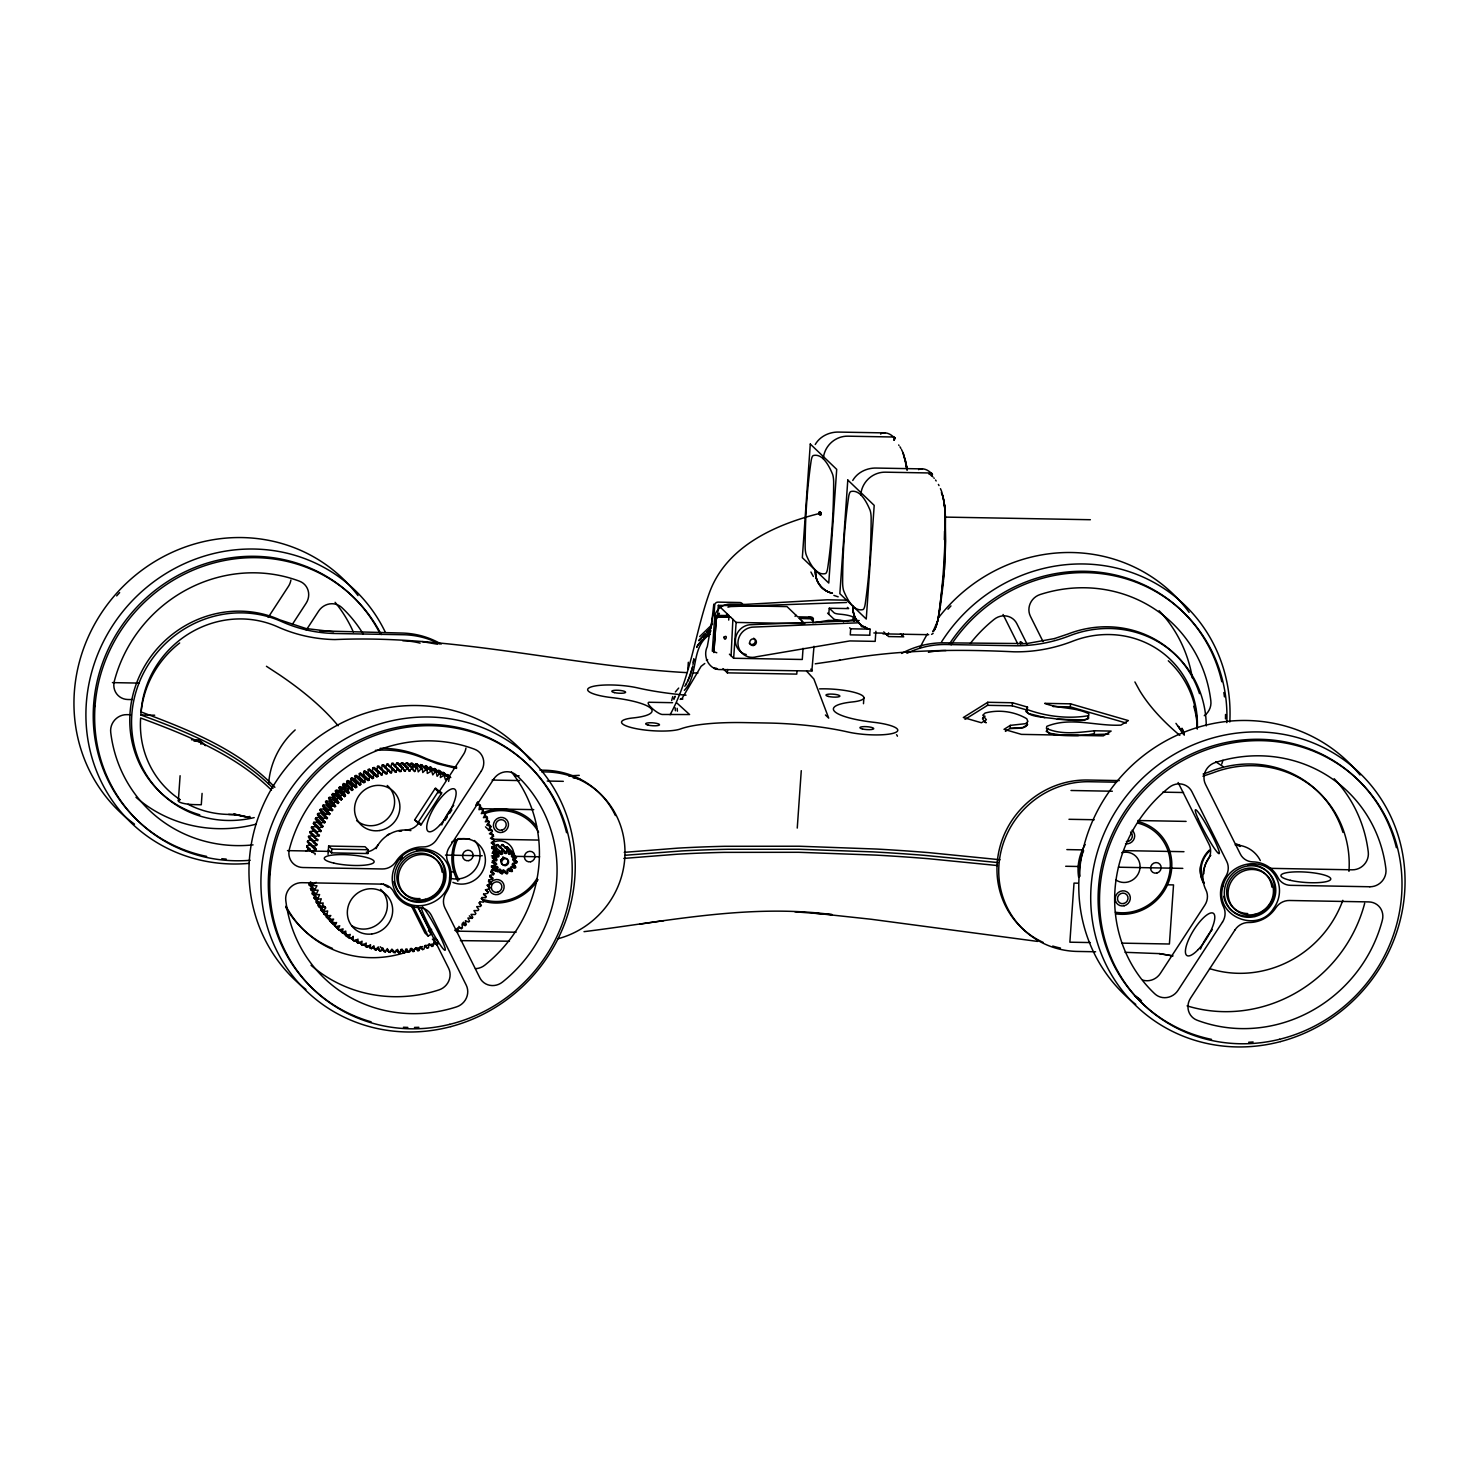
<?xml version="1.0" encoding="UTF-8"?>
<svg xmlns="http://www.w3.org/2000/svg" width="1479" height="1479" viewBox="0 0 1479 1479"><rect width="100%" height="100%" fill="white"/><g stroke="black" fill="none" stroke-linecap="round" stroke-linejoin="round"><path stroke-width="1.5" d="M308.556 837.354L316.857 844.25L316.617 845.341C312.531 842.383 301.716 829.497 314.158 841.218L318.059 839.702C312.901 837.391 303.75 825.134 315.508 836.522L319.482 835.191C314.583 832.529 305.229 820.568 317.116 831.882L321.146 830.754C318.225 828.351 308.316 820.9 317.264 822.342L317.726 821.326C312.124 816.297 318.614 818.663 321.035 822.842L325.121 822.139C320.869 819.551 311.311 807.016 323.328 818.46L327.451 817.979C322.921 815.373 314.103 802.709 325.842 814.208L329.965 813.931C325.195 811.305 317.098 798.531 328.578 810.067L332.701 810.011C327.672 807.386 320.296 794.482 331.499 806.073L335.604 806.24C324.992 795.684 327.58 796.072 337.97 803.467L338.709 802.616C328.024 792.189 331.167 792.06 341.205 799.954L342 799.141C331.222 788.825 334.957 788.233 344.625 796.608L345.457 795.831C334.587 785.626 338.931 784.628 348.194 793.447L349.062 792.707C338.118 782.594 343.091 781.226 351.91 790.452L352.815 789.768L347.528 784.683C344.515 775.846 352.538 785.719 355.773 787.66L356.716 787.031L351.41 781.947C348.767 773.073 356.716 782.853 359.767 785.053L360.728 784.48L355.441 779.396C352.926 770.374 362.096 780.764 363.889 782.668L364.869 782.132L359.582 777.048C357.548 767.915 366.089 778.786 368.105 780.505L369.121 780.006L363.834 774.941C362.041 765.734 370.194 776.29 372.431 778.546L373.466 778.102L368.16 773.018C367.069 763.7 374.335 775.495 376.831 776.808L377.885 776.438L372.579 771.354C371.599 762.591 379.4 771.983 381.305 775.31L383.375 771.206L386.925 773.757L387.498 770.171L382.211 765.087L381.619 768.673L377.478 766.288L377.071 769.893L382.377 774.978M377.885 776.438L378.088 772.814L372.8 767.73M945.654 540.907L945.155 511.956M945.636 541.573L944.97 560.171M368.179 769.413L373.484 774.497L373.466 778.102M492.858 856.396L495.447 860.168L491.897 862.46L495.188 863.773L495.077 864.993L491.435 867.119L494.633 868.598L490.714 871.76L493.838 873.405L493.579 874.625L490.011 875.272L489.752 876.363L492.766 878.175L492.47 879.395L488.865 879.839L488.569 880.911L491.472 882.908L487.127 885.422L489.919 887.566L489.494 888.731L485.482 889.859L488.144 892.151L487.663 893.298L483.596 894.222L486.129 896.644L485.593 897.771L482.006 897.476L481.488 898.474L483.892 901.044L483.282 902.153L479.732 901.654L480.767 906.405L476.645 906.682L478.752 909.511L478.05 910.546L473.927 910.602L475.868 913.523L475.11 914.54L471.006 914.373L472.799 917.424L471.986 918.385L467.9 917.997L469.527 921.14L468.658 922.064L465.404 920.659L466.07 924.708L465.164 925.577L462.003 924.005L462.446 928.091L457.547 927.906L458.656 931.289L457.658 932.066L454.7 930.162M434.844 938.056L437.488 940.607L437.673 944.194L436.527 944.711L434.197 942.068L433.144 946.116L428.725 944.194L428.522 947.799L427.339 948.187L425.305 945.321L423.844 949.241L422.643 949.573L420.775 946.578L419.112 950.442L417.891 950.72L416.191 947.614L413.103 951.607L411.569 948.409L410.478 948.575L409.517 952.106L408.296 952.236L406.928 948.963L405.838 949.074L404.691 952.55L403.471 952.624L402.288 949.278L401.179 949.315L399.866 952.753L398.646 952.772L397.629 949.352L395.041 952.698L391.898 949.093L390.253 952.384L389.032 952.273L387.313 948.612L385.483 951.829L384.281 951.644L382.747 947.891L380.769 951.015L379.585 950.775L378.254 946.93L376.128 949.962L374.945 949.647L373.836 945.747L371.543 948.649L370.397 948.279L370.508 944.674L367.051 947.115L365.923 946.671L366.237 943.066L362.669 945.321L356.273 939.757M435.288 770.91L434.826 768.636L432.829 769.967M435.399 768.858L440.687 773.942L440.391 777.547L443.94 775.292L445.53 779.858L448.229 777.307L449.302 777.862L448.618 781.448M944.915 561.299L944.027 574.314M814.005 646.286L811.842 671.022L718.942 669.543C708.386 668.804 702.654 655.9 707.313 646.6L712.804 616.003M178.349 800.749L180.105 775.736M179.662 799.769A13.2 2.736 4 0 0 181.214 802.783A13.2 2.736 4 0 0 194.507 804.631L201.292 804.761L202.087 793.391M328.042 854.4L328.634 846.062L365.017 846.727L368.16 849.741L367.901 853.531L331.518 852.884L328.356 849.852M331.518 852.884L331.777 849.094L328.634 846.062M512.363 867.045A4.529 4.289 -46.2 0 0 514.674 867.36L515.154 866.472A4.529 4.289 -46.2 0 0 513.62 864.79C509.922 862.386 516.781 863.699 516.522 861.185L513.86 858.652M687.846 669.155L688.327 662.259M714.006 615.19L714.708 605.096A3.106 2.94 -46.2 0 1 717.925 602.119L739.962 602.526A3.106 2.94 -46.2 0 1 742.772 605.614M728.703 620.071L729.018 615.597L714.838 615.356L712.323 651.148L716.779 652.757M714.838 615.356L716.335 616.798L713.839 652.609L716.243 619.941A3.106 2.94 -46.2 0 1 719.478 616.965L730.644 617.168M717.722 614.321L718.35 605.355L786.994 606.593L797.662 616.835L811.842 617.094L813.358 618.536L813.043 623.01M797.015 670.745L796.774 674.11L727.372 672.853L727.613 669.488M731.088 655.807L732.881 619.313M803.06 648.301L802.284 659.486L733.639 658.247L736.135 622.437L730.515 617.057L716.335 616.798M797.255 828.074L801.267 770.67M828.795 614.303L829.22 608.239L848.65 608.59L847.412 607.407M849.63 627.78L850.684 628.797L850.259 634.861L869.726 635.212M852.976 620.126L853.18 617.094A15.53 3.235 4 0 0 839.721 614.173A6.212 1.294 4 0 1 834.064 612.787L829.331 608.239M854.03 621.143L854.252 618.111A15.53 3.235 4 0 1 846.487 620.662A6.212 1.294 4 0 0 843.529 621.883M863.477 703.708L863.902 697.644M869.689 635.212L870.151 629.148M875.901 631.274L875.18 641.368L849.833 640.925L756.73 656.713A15.53 14.735 -46.2 0 1 738.003 644.308A15.53 14.735 -46.2 0 1 754.124 627.059L857.45 622.844M965.011 719.367L987.547 705.317L987.75 702.285L1012.449 702.747L1027.498 707.091L1027.387 708.607M987.75 702.285L963.347 717.518L981.464 722.769L986.382 719.718L982.814 715.207L985.106 713.044C998.824 709.31 1014.612 711.473 1026.759 718.757L1027.887 721.493L1025.576 723.675L1010.323 725.376L1010.102 728.407L1005.406 731.384M1087.878 716.298C1089.968 724.118 1062.735 718.609 1057.374 719.275C1051.809 717.389 1024.633 717.629 1027.276 710.123L1012.228 705.779L1012.449 702.747M1126.332 723.083L1070.315 706.87L1070.519 703.838L1044.692 703.357C1058.872 709.014 1075.067 706.851 1088.821 713.784L1088.747 715.651C1068.319 719.164 1046.004 716.502 1026.592 709.328L1027.498 707.091M1010.323 725.376L1004.038 729.332L1021.416 734.379L1103.297 735.858L1111.136 731.088L1094.497 730.774L1094.294 733.806A53.577 11.148 4 0 1 1091.742 734.268A47.938 9.965 4 0 1 1088.858 734.693C1083.811 735.285 1039.848 738.28 1048.297 728.407L1046.208 731.402L1050.127 733.344L1062.532 735.266L1078.413 735.525M943.972 575.165L943.547 580.064M1027.665 724.525L1023.08 727.502L1010.102 728.407A13.089 2.718 4 0 0 1012.32 728.481C1016.609 728.093 1028.626 729.332 1027.166 722.528M982.592 718.239L984.903 716.076L982.537 718.886L984.774 721.863A52.135 10.834 4 0 0 985.809 722.528M943.473 580.877L943.232 583.299M306.19 851.146L309.887 848.428M361.56 944.822L362.059 941.217L358.38 943.306L354.664 940.219M439.54 772.741L439.208 770.448L437.155 771.687M943.158 584.094L940.441 605.854M711.233 626.819L713.821 604.116M315.045 854.603L315.193 853.494C311.385 852.44 301.864 845.045 310.424 844.879L310.608 843.788M693.854 658.71L692.985 664.533M311.977 852.015L306.856 845.711M693.337 662.666L693.799 659.449M357.326 942.752L357.992 939.165L354.239 941.051L350.541 937.908M443.682 774.811L443.46 772.5L441.371 773.628M940.293 606.815L937.741 620.718M494.3 855.324L494.171 857.265M508.388 849.815L507.463 849.593A4.511 4.289 -46.2 0 0 506.077 851.553L505.873 852.81L500.568 847.726L500.789 846.487A4.511 4.289 -46.2 0 1 502.176 844.509L508.388 849.815A4.529 4.289 -46.2 0 1 508.499 852.163C507.63 857.007 512.141 849.223 513.675 853.124A4.529 4.289 -46.2 0 1 512.732 855.324L511.993 856.433M387.775 770.448L391.51 772.777L392.286 769.209L386.98 764.125L385.132 767.915M315.711 849.963L315.896 848.872C303.768 836.393 305.321 841.403 315.711 849.963L312.161 850.795M938.851 615.43L944.415 569.249L945.451 517.021A31.558 5.75 89 0 0 945.192 513.065L944.378 504.561M692.801 665.975L690.268 675.774L685.72 685.017M353.204 940.459L353.148 936.318C348.452 944.452 337.674 922.767 350.209 938.592M447.712 777.104L447.601 774.774L445.456 775.791M504.875 847.966L506.946 846.727L512.954 852.44A4.529 4.289 -46.2 0 1 512.03 854.659C509.386 858.726 515.672 855.454 516.541 857.524A4.511 4.289 -46.2 0 1 514.766 859.151C512.88 858.744 513.398 862.202 515.062 861.055A4.511 4.289 -46.2 0 1 517.225 861.869C517.484 864.383 510.625 863.07 514.322 865.455A4.529 4.289 -46.2 0 1 515.875 867.156L515.376 868.025A4.529 4.289 -46.2 0 1 513.065 867.729C511.734 864.716 508.684 868.21 511.752 869.208A4.511 4.289 -46.2 0 1 512.381 871.445C510.126 872.573 507.001 867.119 507.833 872.758C506.04 877.343 504.912 867.101 503.47 872.055A4.529 4.289 -46.2 0 1 502.084 874.015C499.569 873.756 502.675 867.397 499.384 870.576A4.529 4.289 -46.2 0 1 497.295 871.797C495.206 870.447 500.697 865.954 496.426 867.415A4.529 4.289 -46.2 0 1 494.078 867.655L493.709 866.749A4.511 4.289 -46.2 0 1 495.483 865.123C499.495 862.923 492.562 863.939 493.099 861.444A4.529 4.289 -46.2 0 1 495.373 860.704C496.852 861.869 497.868 858.523 495.927 858.818A4.529 4.289 -46.2 0 1 494.393 857.136L494.873 856.249A4.529 4.289 -46.2 0 1 497.184 856.563M692.486 667.417L687.79 681.209M511.05 868.543A4.511 4.289 -46.2 0 1 511.679 870.78C509.423 871.907 506.299 866.454 507.131 872.074C505.337 876.659 504.21 866.435 502.768 871.371A4.529 4.289 -46.2 0 1 501.381 873.349C498.867 873.072 501.973 866.712 498.663 869.892A4.529 4.289 -46.2 0 1 496.593 871.113C494.485 869.781 499.994 865.289 495.724 866.749A4.529 4.289 -46.2 0 1 493.376 866.971L493.006 866.084A4.511 4.289 -46.2 0 1 494.781 864.439C498.793 862.239 491.841 863.255 492.396 860.76A4.529 4.289 -46.2 0 1 494.67 860.02C497.757 860.741 495.631 856.323 493.727 856.027M396.132 772.038L397.093 768.507L391.787 763.423L390.844 766.972L396.132 772.038L392.397 769.653M671.651 700.547L672.742 696.572M311.57 839.185L307.743 840.904M726.411 615.135L727.206 613.859M795.055 616.373L795.85 615.098M937.686 620.866L932.972 631.588A31.521 6.341 -85.7 0 0 935.357 628.076M314.158 841.218L313.844 842.438L316.857 844.25M349.21 937.926L350.246 934.414L345.846 935.56L345.753 931.067L342.148 932.639L343.091 928.849L339.061 929.94L338.192 929.108L339.745 925.78L335.678 926.649L334.846 925.78L336.583 922.526L332.498 923.192L326.415 917.202L327.432 915.372M396.631 762.979L401.918 768.063L400.791 771.557L395.485 766.473C396.039 758.228 403.822 767.25 404.34 771.335L407.982 767.841L408.98 771.262L412.179 767.934L414.712 771.52L416.357 768.23L417.577 768.341L418.224 771.872L421.127 768.784L422.328 768.969L422.791 772.519L425.841 769.598L427.024 769.838L427.302 773.425L431.665 770.966L432.774 774.885L435.066 771.964L436.213 772.334L437.137 776.309L439.559 773.499L440.687 773.942M317.745 840.775L309.85 832.622M673.888 699.512L675.09 696.202M315.138 837.706L315.508 836.522M319.131 836.245L311.385 827.963M316.691 833.047L317.116 831.882M674.147 698.365L674.738 696.738M935.467 627.854L936.244 625.857A31.54 6.323 -85.6 0 0 936.836 623.99A31.521 6.341 -85.7 0 0 937.409 621.919L938.037 619.405A31.558 6.434 -85.8 0 0 938.795 615.282M320.721 831.79L313.178 823.378M407.982 767.841C405.634 764.883 400.754 759.43 400.143 766.214L405.431 771.298M318.466 828.462L323.014 826.391L315.193 818.885M333.718 922.12L333.33 924.449L335.622 923.894M409.424 766.436C410.589 759.855 415.174 765.475 417.577 768.341M670.116 714.708C690.878 676.957 694.964 633.437 709.199 593.375C725.782 546.638 775.107 524.49 819.902 513.361M412.789 767.971C410.422 765.05 405.69 759.503 404.784 766.196L410.09 771.28M321.035 822.842L320.481 823.969L323.014 826.391M332.294 920.714L329.965 921.14L330.483 918.829M315.73 817.758L319.834 817.055M696.646 647.432L698.254 644.641M894.758 439.226L893.686 437.008L847.855 436.176A23.627 22.425 -46.2 0 0 823.285 458.823A157.051 37.16 -89 0 0 813.894 455.421L813.284 455.569A11.092 2.625 -89 0 0 811.25 460.098A156.959 37.141 -89 0 0 805.131 546.269A11.092 2.625 -89 0 0 806.369 555.254A156.959 37.141 -89 0 0 813.154 567.603L815.428 570.247A23.627 22.499 -48.1 0 0 832.437 593.264A23.627 22.351 -44.4 0 1 815.558 570.376L817.905 572.17A156.959 37.141 -89 0 0 825.448 573.575A11.092 2.625 -89 0 0 827.722 567.954A156.959 37.141 -89 0 0 833.657 481.599A11.092 2.625 -89 0 0 832.548 474.186L831.956 472.762A157.051 37.16 -89 0 0 823.304 458.841M325.121 822.139L322.718 819.569L323.328 818.46M696.664 647.21L697.422 645.842M494.171 855.583L493.672 856.452A4.529 4.289 -46.2 0 0 495.225 858.134L496.389 858.559M318.04 813.376L322.145 812.895M815.243 444.476C820.069 436.12 829.793 431.683 839.24 432.09L884.941 432.903M852.754 480.453C857.58 472.115 867.286 467.678 876.733 468.067L922.452 468.898M422.328 768.969C419.907 766.159 415.451 760.446 414.009 766.917L412.918 766.788M327.451 817.979L325.177 815.28L325.842 814.208M326.175 913.819L323.827 914.004L324.567 911.748M477.846 802.006L475.794 805.094L479.917 804.853L478.974 809.716L482.505 808.81L483.134 809.826L481.304 813.635L484.872 812.895L485.445 813.949L483.43 817.665L487.016 817.111L487.515 818.201L485.315 821.806L488.939 821.455L489.383 822.564L486.628 825.042L490.806 826.465L488.44 830.403L492.045 830.422L492.378 831.605L489.401 833.786L493.246 835.043L493.524 836.245L490.436 838.279L494.208 839.739L494.411 840.941L491.231 842.827L495.04 845.692L491.878 848.502L495.354 849.279L495.428 850.499L492.119 853.143L495.557 854.086L495.557 855.324L492.137 857.802L495.502 858.929M684.795 686.293L686.367 683.797M268.217 617.39L288.46 586.313A15.53 14.735 -46.2 0 0 290.882 580.045M292.491 624.156L306.116 603.247A15.53 14.735 -46.2 0 0 299.534 581.21A139.784 132.666 -46.2 0 0 114.308 681.246A15.53 14.735 -46.2 0 0 127.86 699.512L132.278 699.585M306.264 630.072L318.651 611.067A15.53 14.735 -46.2 0 1 341.852 607.592A139.784 132.666 -46.2 0 1 363.335 634.232M320.555 809.124L324.677 808.847M435.529 788.011L441.334 793.594L420.923 824.912L417.799 822.953L414.638 819.921L435.048 788.603L441.925 792.892M417.799 822.953L438.191 791.635L435.048 788.603M438.431 792.855L463.537 754.345A15.53 14.735 -46.2 0 0 465.94 748.06M445.031 820.364L447.305 816.889M449.579 813.395L451.834 809.919M419.37 766.251L421.737 764.754L427.024 769.838M329.965 813.931L327.857 811.121L328.578 810.067M332.498 923.192L331.703 922.286L333.607 919.106L329.503 919.55L328.763 918.607L330.815 915.538L326.693 915.76L320.721 909.696L321.923 907.977M326.693 915.76L327.654 910.898L324.104 911.822L318.188 905.703L320.555 902.837M323.272 805.001L327.395 804.946M698.217 644.696L701.841 640.093M684.333 690.36C699.512 674.165 690.027 646.859 710.29 634.232M931.955 475.609L931.178 473.003L885.348 472.171A23.627 22.425 -46.2 0 0 860.796 494.818A157.051 37.16 -89 0 0 851.386 491.416L850.684 491.601A11.092 2.625 -89 0 0 848.761 496.094A156.959 37.141 -89 0 0 842.623 582.264A11.092 2.625 -89 0 0 843.862 591.249A156.959 37.141 -89 0 0 850.647 603.598L852.939 606.242A23.627 22.499 -48.1 0 0 869.948 629.259A23.627 22.351 -44.4 0 1 853.069 606.372L855.398 608.165A156.959 37.141 -89 0 0 862.96 609.57A11.092 2.625 -89 0 0 865.215 603.95A156.959 37.141 -89 0 0 871.149 517.595A11.092 2.625 -89 0 0 870.059 510.181L869.449 508.758A157.051 37.16 -89 0 0 860.796 494.836M698.273 644.511L709.957 631.866M512.067 867.027L510.921 868.321M423.937 767.25L426.377 765.882L431.665 770.966M332.701 810.011L330.741 807.09L331.499 806.073M324.104 911.822L325.306 906.997L321.738 907.718L316.451 902.634L317.245 899.99M682.022 698.495L701.101 666.308L704.78 663.498M326.212 801.008L330.316 801.156M933.12 633.4L931.585 634.38M428.429 768.488L430.925 767.25L436.213 772.334M335.604 806.24L333.829 803.208L334.642 802.228M675.348 691.969L678.695 688.068M321.738 907.718L323.198 902.948L319.593 903.503L314.306 898.419L315.23 895.812M698.698 640.666L710.123 629M699.142 640.204L704.762 634.121M329.336 797.163L333.422 797.532M338.709 802.616L337.101 799.473L337.952 798.549M699.696 636.543L712.508 624.138M319.593 903.503L321.294 898.807L317.689 899.177L312.383 894.092L313.456 891.504M703.523 638.188L709.291 632.476M332.664 793.465L336.713 794.057M342 799.141L340.54 795.905L341.446 795.036M317.689 899.177L319.612 894.555L316.007 894.721L310.701 889.637L311.903 887.123M706.851 632.051L711.011 628.15M709.125 632.624L711.011 630.849M336.158 789.952L340.152 790.766M345.457 795.831L344.163 792.522L345.125 791.69M316.007 894.721L318.17 890.21L314.565 890.192L309.259 885.108L310.59 882.649M339.819 786.606L343.757 787.623M821.289 513.62C819.495 508.758 816.704 515.561 821.03 514.71M349.062 792.707L347.953 789.324L348.952 788.547M314.565 890.192L316.95 885.773L313.363 885.57L310.719 883.018M343.646 783.463L347.528 784.683M492.026 848.243A4.529 4.289 -46.2 0 1 491.86 847.079L492.673 846.487A4.511 4.289 -46.2 0 1 494.559 847.781C502.157 850.037 506.04 860.667 492.673 846.487M494.762 855.528A4.529 4.289 -46.2 0 1 496.482 855.879C497.813 858.892 500.863 855.398 497.776 854.4A4.529 4.289 -46.2 0 1 497.166 852.163L497.961 851.553A4.511 4.289 -46.2 0 1 499.865 852.847L500.438 853.938M352.815 789.768L351.891 786.329L352.926 785.589M313.363 885.57L313.104 884.387L316.192 882.334M347.62 780.505L351.41 781.947M356.716 787.031L355.977 783.519L357.031 782.853M893.926 439.929L894.887 437.95L893.926 439.929A176.87 44.647 -84.4 0 1 894.24 440.298M351.743 777.769L355.441 779.396M820.827 514.84C816.741 515.173 819.791 508.794 821.326 513.934M360.728 784.48L360.728 780.616L363.889 782.668M358.584 777.584L359.582 777.048M428.337 931.141L431.609 929.385M411.624 906.331L424.935 932.972L428.097 936.004L431.498 934.173L417.3 905.74M364.869 782.132L365.073 778.268L368.105 780.505M706.389 660.133L707.683 659.782M362.817 775.421L363.834 774.941M369.121 780.006L369.528 776.161L372.431 778.546M368.16 773.018L367.125 773.462L364.795 770.818M329.133 917.35L326.415 917.202M373.484 774.497L374.649 774.035L376.831 776.808M680.913 699.216L682.91 698.938M371.525 771.724L372.579 771.354M512.954 852.496C511.364 853.18 508.314 856.341 509.201 852.847A4.529 4.289 -46.2 0 0 509.109 850.499L508.166 850.259A4.511 4.289 -46.2 0 0 506.779 852.237C507.445 854.03 503.951 853.993 504.857 852.2A4.529 4.289 -46.2 0 0 503.747 850.185L502.786 850.388A4.529 4.289 -46.2 0 0 502.361 852.717C503.729 854.03 500.549 855.491 500.568 853.531A4.511 4.289 -46.2 0 0 498.663 852.237L497.868 852.828A4.529 4.289 -46.2 0 0 498.497 855.065M1054.398 638.595L1067.856 634.066A106.396 100.979 -46.2 0 1 1199.506 693.633M413.066 949.758L422.717 946.542M1202.945 776.198L1212.577 772.962A106.396 100.979 -46.2 0 1 1348.959 871.371M378.088 772.814L379.271 772.426M373.984 767.342L376.017 770.226L377.071 769.893M321.405 910.676L323.402 910.121M1054.361 638.595L1026.574 643.605L944.656 642.829A86.965 82.547 -46.2 0 0 901.617 653.441M424.602 945.894L436.471 943.158M318.817 906.738L320.832 906.276M382.211 765.087L383.412 764.828L391.51 772.777M387.498 770.171L388.718 769.893L390.419 772.999M496.704 848.151L496.371 846.968A4.529 4.289 -46.2 0 1 496.778 844.62L503.045 849.501A4.529 4.289 -46.2 0 1 504.154 851.534L504.191 852.773L505.873 852.81M496.778 844.62L503.045 849.501M814.8 622.677L828.388 620.367L841.052 620.607M386.98 764.125L393.506 769.006L395.041 772.204M392.286 769.209L393.506 769.006M316.451 902.634L318.484 902.301M308.852 836.153L312.457 835.69M1094.497 730.774C1078.838 732.456 1061.164 735.137 1046.411 728.389L1046.799 726.355C1070.667 716.539 1096.327 726.411 1120.916 725.117L1128.366 720.587L1070.519 703.838M839.092 660.355C896.736 649.688 955.489 648.985 1013.891 651.814A155.313 147.401 -46.2 0 0 1072.552 641.257A97.078 92.123 -46.2 0 1 1197.287 729.11M716.742 668.73L713.876 668.323L716.686 668.379M815.225 663.812L840.294 660.17M794.926 911.822L832.159 914.632C748.91 903.558 666.271 921.491 584.02 931.659M639.852 924.135L663.757 920.659M1088.858 734.693L1108.843 734.083M316.617 845.341L312.901 846.598L315.896 848.872M314.306 898.419L316.34 898.178M391.787 763.423L393.026 763.293L400.791 771.557M397.093 768.507L398.313 768.377M310.22 831.438L313.825 831.18M624.23 852.348L677.863 848.133A412.456 85.764 4 0 1 724.544 846.302L799.122 846.228L876.714 849.057A412.456 85.745 4 0 1 928.96 852.643L1000.007 859.743M623.805 858.412L677.456 854.196A412.456 85.764 4 0 1 724.118 852.366L798.697 852.292L876.289 855.121A412.456 85.745 4 0 1 928.535 858.707L997.438 865.548M625.173 855.269L681.856 850.924A412.364 85.727 4 0 1 728.001 849.26L798.9 849.26L872.536 851.867A412.364 85.727 4 0 1 924.005 855.306L998.122 862.59M394.394 766.566L395.485 766.473M312.383 894.092L314.435 893.945M401.918 768.063L403.138 767.989M311.829 826.798L315.434 826.724M568.657 775.865L579.269 775.347M460.45 940.626L509.46 941.217M310.701 889.637L312.753 889.618M944.859 517.095L1090.374 519.721M846.191 600.16L827.186 599.808L745.287 604.412L730.201 604.135A15.53 14.735 -46.2 0 0 714.523 616.188M846.543 602.489L732.66 606.501A15.53 14.735 -46.2 0 0 727.945 607.166M813.358 618.536L799.159 618.296L804.779 623.676L736.135 622.437M799.289 618.407L810.455 618.592A3.106 2.94 -46.2 0 1 813.247 621.679M859.207 620.551L751.665 624.674A15.53 14.735 -46.2 0 0 746.266 654.568M861.166 626.652L865.474 626.726M850.684 628.797L868.21 629.111M873.867 632.957L882.686 633.123M882.981 633.862L928.683 634.694M319.723 630.867L401.512 633.03A86.965 82.547 -46.2 0 1 441.186 644.104M686.885 672.649C569.119 665.994 453.591 634.399 334.957 639.575A155.313 147.401 -46.2 0 1 277.904 626.948A97.078 92.123 -46.2 0 0 141.06 711.935C188.887 729.85 239.025 749.557 274.891 787.327M112.422 682.614L138.915 683.095M987.547 705.317L1012.228 705.779M1053.085 706.555L1070.315 706.87M672.594 702.691L650.372 702.285C642.348 700.972 658.414 715.374 663.091 714.486L689.584 714.542L676.864 702.969M131.224 714.745L126.806 714.653A15.53 14.735 -46.2 0 0 110.722 732.382A139.784 132.666 -46.2 0 0 253.057 844.879M179.68 642.977A97.059 92.123 -46.2 0 0 140.856 714.967L154.685 715.226M539.927 770.152L544.457 770.226A86.965 82.547 -46.2 0 1 615.412 815.558M1119.289 780.598L1087.601 780.025A86.965 82.547 -46.2 0 0 1000.063 846.45A86.965 82.547 -46.2 0 0 1043.139 942.4M541.684 771.853L546.213 771.927A86.965 82.547 -46.2 0 1 624.785 846.506A86.965 82.547 -46.2 0 1 557.823 938.795M1116.516 782.206L1089.357 781.725A86.965 82.547 -46.2 0 0 998.935 865.067A86.965 82.547 -46.2 0 0 1077.488 951.441L1095.606 951.773M514.618 775.772L519.129 775.846M492.119 780.062L519.684 780.561M547.23 781.041L563.314 781.337M1070.999 790.489L1112.337 791.228M1162.845 792.152L1183.514 792.522M480.915 808.68L533.734 809.642M1068.984 819.292L1094.238 819.736M1137.869 820.531L1186.103 821.4M458.139 838.63L469.619 838.833M492.581 839.24L538.504 840.072M1066.858 849.593L1082.942 849.889M1124.28 850.628L1183.976 851.701M499.236 847.67L500.568 847.726M331.777 849.094L368.16 849.741M287.481 850.628L330.039 851.405M494.097 854.307L498.7 854.381M445.493 855.084L482.228 855.749M491.416 855.916L498.312 856.045M514.378 856.323L539.632 856.785M1065.693 866.269L1079.485 866.509M1118.512 867.212L1182.812 868.376M449.856 871.852L453.887 871.926M1078.043 883.185L1074.013 883.111L1069.872 942.197L1090.245 942.567M1167.504 884.793L1173.531 884.904L1169.408 944.009L1121.895 943.14M457.288 931.16L516.097 932.232M1125.02 952.31L1159.314 953.622L1173.013 955.933L1159.277 953.604M693.503 672.89L697.922 673.037M309.259 885.108L311.311 885.181M333.607 631.81L305.987 628.538L279.827 619.867A106.396 100.979 -46.2 0 0 137.861 679.804A106.396 100.979 -46.2 0 0 199.757 814.8M228.616 814.43L239.598 815.206L245.699 816.63L233.645 814.245L250.487 818.035M1057.374 719.275L1083.571 719.885L1088.526 718.665L1088.618 716.816M814.282 913.116L871.297 919.272L1037.592 941.42M516.522 861.185A4.511 4.289 -46.2 0 0 514.359 860.371C512.695 861.517 512.178 858.06 514.063 858.486A4.511 4.289 -46.2 0 0 515.838 856.84L511.863 856.563M573.242 777.899L579.823 778.934M422.07 641.59L437.655 644.252M456.567 768.433L437.377 763.756L424.547 758.764A106.396 100.979 -46.2 0 0 375.352 750.371M1044.877 717.629L1028.145 713.414L1025.797 711.381L1026.463 710.512A10.15 2.108 4 0 1 1027.166 710.179M833.86 595.408L838.168 596.832M140.856 714.967C188.129 732.234 236.788 752.127 273.06 788.215M306.689 846.931L308.464 847.837M307.484 842.124L309.222 843.122M438.191 791.635L441.334 793.594M414.638 819.921L421.533 824.228M986.179 722.75L984.774 721.863A40.654 8.449 4 0 1 983.701 720.976M1215.683 761.759L1223.151 766.64M266.442 666.289L279.513 674.849A1559.162 324.16 4 0 1 338.118 725.764M894.129 437.118L894.906 437.987L893.575 437.008A181.067 42.854 -89 0 0 882.039 433.199A34.72 8.208 -89 0 0 880.634 434.087M932.103 473.446L932.473 474.537L931.086 473.003A181.067 42.854 -89 0 0 919.531 469.194A34.72 8.208 -89 0 0 918.607 469.675M341.039 930.827L340.078 930.106L346.326 935.911M337.323 927.943L336.399 927.167L342.61 933.027M930.383 474.851L931.788 476.035M506.946 846.727L507.667 847.356A4.529 4.289 -46.2 0 1 507.075 849.057M900.452 633.715L903.706 636.82L888.602 636.562L883.739 631.884M827.574 613.119L833.638 618.851A6.212 1.294 4 0 0 839.314 620.237A15.53 3.235 4 0 1 847.596 621.42M810.769 669.155L812.285 670.8M806.573 671.115L813.875 679.027L828.702 718.128L825.43 714.986M718.35 605.355L729.018 615.597M729.424 654.199L733.639 658.247M722.954 668.619L727.372 672.853M477.273 802.321L480.601 805.852M448.119 775.088L450.781 777.621M447.083 774.478L449.727 777.011M479.862 806.258L482.505 808.81M480.472 807.294L483.134 809.826M443.996 772.777L449.302 777.862M442.924 772.223L448.229 777.307M482.228 810.344L484.872 812.895M482.783 811.416L485.445 813.949M439.762 770.707L445.05 775.791M438.653 770.208L443.94 775.292M484.372 814.578L487.016 817.111M484.872 815.668L487.515 818.201M434.271 768.433L439.559 773.499M486.277 818.904L488.939 821.455M429.779 766.88L435.066 771.964M487.959 823.359L490.603 825.892M488.347 824.506L491.01 827.038M425.194 765.567L430.5 770.651M489.401 827.889L492.045 830.422M420.554 764.514L425.841 769.598M485.482 826.835L488.125 829.368M512.825 853.42L515.468 855.953M490.603 832.511L493.246 835.043M510.532 851.775L515.838 856.84M490.862 833.694L493.524 836.245M502.176 844.509L507.463 849.593M415.839 763.7L421.127 768.784M491.564 837.206L494.208 839.739M491.767 838.408L494.411 840.941M513.805 859.632L516.448 862.165M411.07 763.146L416.357 768.23M492.267 841.939L494.91 844.491M492.396 843.159L495.04 845.692M512.51 863.939L515.154 866.472M406.281 762.831L411.569 767.915M412.068 768.988L414.712 771.52M512.03 864.808L514.674 867.36M492.71 846.727L495.354 849.279M491.86 847.079L497.166 852.163M493.32 850.203C497.813 851.571 500.457 860.075 494.836 854.049M401.456 762.776L406.743 767.86M492.914 851.553L495.557 854.086M509.035 868.228L511.679 870.78M492.914 852.791L495.557 855.324M508.221 868.82L510.884 871.371M493.246 857.672L495.89 860.205M492.803 857.617L495.447 860.168M504.117 870.687L506.761 873.22M397.038 769.098L399.681 771.65M493.357 861.536L496.001 864.069M503.156 870.891L505.8 873.423M498.737 870.798L501.381 873.349M497.794 870.576L500.438 873.109M491.989 866.065L494.633 868.598M491.305 866.028L496.593 871.113M491.804 867.286L494.448 869.818M491.176 870.872L493.838 873.405M490.936 872.092L493.579 874.625M378.679 765.956L386.925 773.757M377.478 766.288L385.834 774.035M490.122 875.642L492.766 878.175M489.826 876.844L492.47 879.395M376.017 770.226L378.661 772.759M488.828 880.356L491.472 882.908M488.458 881.558L491.102 884.091M369.343 768.969L374.649 774.035M487.275 885.015L489.919 887.566M417.762 821.88L420.923 824.912M363.649 771.335L368.955 776.42M485.5 889.618L488.144 892.151M360.34 772.907L365.627 777.991M359.212 773.48L364.518 778.564M483.485 894.111L486.129 896.644M355.977 775.236L361.283 780.302M354.886 775.846L360.192 780.93M481.248 898.511L483.892 901.044M354.479 779.988L359.767 785.053M350.689 778.435L355.977 783.519M478.789 902.8L481.433 905.333M350.486 782.576L355.773 787.66M346.604 781.245L351.891 786.329M346.622 785.367L351.91 790.452M342.666 784.24L347.953 789.324M342.888 788.362L348.194 793.447M338.876 787.438L344.163 792.522M469.324 915.834L471.986 918.385M339.32 791.524L344.625 796.608M335.252 790.821L340.54 795.905M335.918 794.87L341.205 799.954M331.795 794.389L337.101 799.473M463.426 922.156L466.07 924.708M332.664 798.383L337.97 803.467M462.52 923.044L465.164 925.577M328.523 798.124L333.829 803.208M329.614 802.043L334.901 807.127M458.841 926.372L461.485 928.923M325.454 802.006L330.741 807.09M456.013 928.738L458.656 931.289M326.73 805.852L332.035 810.936M322.57 806.037L327.857 811.121M324.049 809.808L329.355 814.874M366.33 852.015L367.901 853.531M319.889 810.196L325.177 815.28M321.572 813.875L326.877 818.959M317.43 814.485L322.718 819.569M319.316 818.053L324.604 823.137M317.264 822.342L322.551 827.427M429.927 932.657L431.498 934.173M313.659 822.232L318.965 827.316M315.84 825.67L321.146 830.754M432.367 939.128L437.673 944.194M433.883 942.178L436.527 944.711M314.195 830.107L316.839 832.659M429.317 944.027L431.979 946.578M312.753 834.618L315.415 837.151M424.695 945.654L427.339 948.187M419.999 947.041L422.643 949.573M416.468 947.91L419.112 950.442M205.433 745.656L199.425 739.907L192.64 739.777A13.2 2.736 4 0 0 191.494 739.777M415.248 948.168L417.891 950.72M411.68 948.852L414.342 951.404M410.459 949.056L413.103 951.607M405.653 949.703L408.296 952.236M402.048 950.017L404.691 952.55M400.827 950.091L403.471 952.624M397.222 950.221L399.866 952.753M396.002 950.221L398.646 952.772M392.397 950.165L395.041 952.698M391.177 950.11L393.821 952.642M387.609 949.851L390.253 952.384M386.389 949.74L389.032 952.273M380.195 946.745L385.483 951.829M381.637 949.111L384.281 951.644M310.442 881.835L313.104 884.387M378.125 948.483L380.769 951.015M376.942 948.242L379.585 950.775M308.945 883.943L314.232 889.008M373.484 947.429L376.128 949.962M372.301 947.115L374.945 949.647M310.313 888.491L315.619 893.575M368.9 946.116L371.543 948.649M367.753 945.747L370.397 948.279M311.94 892.965L317.227 898.049M364.407 944.563L367.051 947.115M323.198 905.388L325.842 907.921M363.279 944.138L365.923 946.671M313.788 897.328L319.094 902.412M360.026 942.789L362.669 945.321M315.877 901.58L321.183 906.664M355.736 940.755L358.38 943.306M318.188 905.703L323.494 910.787M351.577 938.518L354.239 941.051M320.721 909.696L326.027 914.761M323.476 913.523L329.503 919.55M329.558 920.714L339.061 929.94M93.602 705.15L95.007 706.5M268.679 873.165L270.084 874.533M271.452 790.082C235.457 754.641 187.241 735.303 140.634 717.999A97.078 92.123 -46.2 0 0 180.179 799.677M1175.953 723.36L1183.662 734.323M1183.329 733.639L1178.375 726.374L1184.291 735.174M383.412 764.828L384.448 766.529M810.899 572.022L813.358 576.477M1134.911 681.948L1139.496 690.342A1559.162 324.16 4 0 0 1179.835 735.396M801.526 620.551L802.043 623.103M388.201 763.922L389.143 765.697M1178.116 782.502L1209.101 844.491A15.53 14.735 -46.2 0 1 1208.047 859.632A31.059 29.488 -46.2 0 0 1205.921 889.951A15.53 14.735 -46.2 0 1 1204.867 905.093L1160.349 973.422A15.53 14.735 -46.2 0 1 1142.731 980.133M1043.028 641.535L1030.419 616.299A15.53 14.735 -46.2 0 1 1040.051 594.558A139.784 132.666 -46.2 0 1 1210.857 701.009A15.53 14.735 -46.2 0 1 1204.276 715.707M1027.498 644.992L1016.831 623.639A15.53 14.735 -46.2 0 0 994.165 619.35A139.784 132.666 -46.2 0 0 970.335 643.42M1003.058 614.469L1017.829 644.012M417.781 906.535L448.581 968.172A15.53 14.735 -46.2 0 1 438.949 989.913A139.784 132.666 -46.2 0 1 311.052 965.288M413.011 905.814L428.097 936.004M393.026 763.293L393.858 765.105M941.679 492.636L941.679 492.673A31.614 5.879 89.3 0 1 943.029 497.055L944.36 504.357M397.851 762.905L398.59 764.772M903.077 453.868L904.15 456.604M1184.18 733.917L1181.998 728.223L1183.588 732.419M904.187 456.678L907.015 469.619A31.614 7.487 -89 0 0 904.353 457.769M402.676 762.776L403.323 764.68M502.01 853.235L501.658 852.052A4.529 4.289 -46.2 0 1 502.084 849.704M407.501 762.887L408.038 764.828M942.382 494.596L943.029 496.962A31.558 5.75 89 0 1 943.62 499.81A31.54 5.676 88.9 0 1 945.007 510.44L945.118 511.623M412.29 763.256L412.715 765.235M417.041 763.885L417.355 765.882M944.157 502.897L944.6 506.243M906.664 466.902L907.108 470.248M421.737 764.754L421.959 766.788M677.16 708.312L677.419 711.177M675.163 707.812L675.385 710.77M426.377 765.882L426.488 767.915M430.925 767.25L430.925 769.302M932.805 631.588A31.614 7.487 -89 0 0 938.592 615.43A177.48 42.004 -89 0 0 945.266 517.021A31.614 7.487 -89 0 0 941.365 492.673M869.264 629.093A23.627 22.425 -46.2 0 1 852.995 606.298M941.827 492.008A175.835 48.16 -80.6 0 0 940.736 489.29A176.001 47.494 -81.1 0 0 940.459 488.643M938.407 484.428A176.186 46.884 -81.7 0 1 938.999 485.574M936.17 480.971A176.593 45.572 -83.1 0 0 935.856 480.49A176.74 45.276 -83.5 0 0 935.523 480.028M933.878 477.939A176.851 44.999 -83.9 0 1 934.21 478.327M932.509 476.478A176.888 44.758 -84.2 0 1 932.861 476.83M928.941 474.038A176.796 44.869 -83.9 0 1 929.293 474.278M906.645 466.976A31.54 5.676 88.9 0 0 906.109 463.814A31.558 5.75 89 0 0 905.518 461.041A31.614 5.879 89.3 0 0 904.353 457.177M903.244 453.295A175.835 48.16 -80.6 0 1 904.335 456.013M903.244 453.295A176.001 47.494 -81.1 0 0 902.098 450.781A176.186 46.884 -81.7 0 0 901.506 449.579M899.971 446.806A176.389 46.33 -82.3 0 1 900.896 448.433M898.677 444.976A176.593 45.572 -83.1 0 1 898.992 445.456M831.771 593.097A23.627 22.425 -46.2 0 1 815.484 570.302M941.531 641.923A161.396 153.169 -46.2 0 1 1122.099 569.507A161.396 153.169 -46.2 0 1 1229.789 721.992M1222.948 760.317A161.396 153.169 -46.2 0 1 1221.765 764.033M1193.682 706.222A77.647 73.71 -46.2 0 1 1197.158 728.334M268.623 783.759A77.647 73.71 -46.2 0 1 295.19 729.923M250.136 860.297A155.313 147.401 -46.2 0 1 96.893 743.068A155.313 147.401 -46.2 0 1 198.611 567.918A155.313 147.401 -46.2 0 1 381.231 634.565M206.653 856.396A155.313 147.401 -46.2 0 1 127.231 618.37A155.313 147.401 -46.2 0 1 380.269 634.121M226.176 859.077A155.313 147.401 -46.2 0 1 221.795 858.707M116.675 595.908A155.313 147.401 -46.2 0 1 119.651 592.598M249.969 816.463A106.396 100.979 -46.2 0 1 246.253 817.184M411.144 950.405A106.396 100.979 -46.2 0 1 286.002 906.183M485.925 813.154A46.588 44.222 -46.2 0 1 538.559 832.159M536.969 878.544A46.588 44.222 -46.2 0 1 482.967 899.435M458.971 879.931A46.588 44.222 -46.2 0 1 457.473 839.388M491.509 843.141A15.53 14.735 -46.2 0 1 513.287 859.539M503.045 870.336A15.53 14.735 -46.2 0 1 491.546 869.726M485.334 811.786A48.141 45.701 -46.2 0 1 536.526 826.262M538.005 879.672A48.141 45.701 -46.2 0 1 483.744 901.284M457.898 881.188A48.141 45.701 -46.2 0 1 455.846 839.425M371.137 1021.823A155.313 147.401 -46.2 0 1 317.467 769.542A155.313 147.401 -46.2 0 1 566.568 832.714M418.89 1027.295A155.313 147.401 -46.2 0 1 414.471 1027.424M407.853 1027.406A155.313 147.401 -46.2 0 1 403.434 1027.239M1138.201 821.621A48.141 45.701 -46.2 0 1 1170.555 875.79A48.141 45.701 -46.2 0 1 1116.553 913.93M1078.672 877.38A48.141 45.701 -46.2 0 1 1085.179 844.546M1121.711 852.717A15.53 14.735 -46.2 0 1 1139.717 869.763A15.53 14.735 -46.2 0 1 1115.887 879.931M1137.665 823.082A46.588 44.222 -46.2 0 1 1168.909 876.197A46.588 44.222 -46.2 0 1 1115.351 912.21M1080.04 876.197A46.588 44.222 -46.2 0 1 1083.645 850.684M1130.566 832.067A5.435 5.158 -46.2 0 1 1126.369 841.551M1132.064 830.274A7.765 7.377 -46.2 0 1 1125.519 843.751M1342.821 900.323A106.396 100.979 -46.2 0 1 1209.545 968.579M947.965 609.2A155.313 147.401 -46.2 0 1 950.96 605.946M951.126 644.844A155.313 147.401 -46.2 0 1 1123.633 578.123A155.313 147.401 -46.2 0 1 1226.812 722.639M949.13 644.382A155.313 147.401 -46.2 0 1 1102.41 572.632A155.313 147.401 -46.2 0 1 1221.802 681.764M1223.854 692.523A155.313 147.401 -46.2 0 1 1224.446 696.868M1225.518 714.468A155.313 147.401 -46.2 0 1 1225.481 718.905M1168.299 660.78A97.059 92.123 -46.2 0 1 1197.195 727.113M1159.111 610.698A139.784 132.666 -46.2 0 1 1192.351 678.029M1020.695 644.733A24.94 2.514 61.6 0 1 1022.784 643.679M906.941 653.293A86.965 82.547 -46.2 0 1 946.412 644.511L1014.317 645.75A145.996 138.564 -46.2 0 0 1069.613 635.767A106.396 100.979 -46.2 0 1 1206.272 725.893M1060.461 948.057A86.965 82.547 -46.2 0 1 1052.715 946.061M1342.95 832.381A106.396 100.979 -46.2 0 0 1210.802 771.28A145.996 138.564 -46.2 0 1 1203.148 774.016M1203.647 883.277A27.177 25.79 -46.2 0 1 1209.397 850.074M1235.797 843.806A27.177 25.79 -46.2 0 1 1240.53 845.822M1334.187 778.73A139.784 132.666 -46.2 0 1 1368.278 852.089A15.53 14.735 -46.2 0 1 1352.194 869.818L1272.846 868.395A15.53 14.735 -46.2 0 1 1269.037 867.822M1364.692 903.244A139.784 132.666 -46.2 0 1 1187.082 1005.868M1140.475 999.749A155.313 147.401 -46.2 0 1 1135.539 996.014M1211.523 1039.367A155.313 147.401 -46.2 0 1 1098.712 885.181A155.313 147.401 -46.2 0 1 1238.237 740.48A155.313 147.401 -46.2 0 1 1396.379 847.67M1253.101 1041.974A155.313 147.401 -46.2 0 1 1248.683 1042.251M1141.566 1000.876A155.313 147.401 -46.2 0 1 1134.744 995.589M1247.666 864.882A26.4 25.051 -46.2 0 1 1274.584 886.753A26.4 25.051 -46.2 0 1 1252.473 915.815A26.4 25.051 -46.2 0 1 1223.688 896.366M1200.449 949.093A24.94 7.709 -58.1 0 1 1212.373 929.496M1235.224 844.953A31.059 29.488 -46.2 0 1 1260.311 860.575M1247.758 913.578A23.294 22.111 -46.2 0 1 1226.664 891.819A23.294 22.111 -46.2 0 1 1248.165 868.228A23.294 22.111 -46.2 0 1 1271.885 887.104M1203.869 873.738A26.4 25.051 -46.2 0 1 1210.802 855.287M1204.313 882.871A26.4 25.051 -46.2 0 1 1209.896 850.628M1235.538 844.527A26.4 25.051 -46.2 0 1 1240.141 846.487M1202.445 879.913A26.4 25.051 -46.2 0 1 1200.671 865.714M387.258 835.099A26.4 25.051 -46.2 0 1 389.606 833.823M399.275 831.216A26.4 25.051 -46.2 0 1 401.585 831.161M388.422 887.437A31.059 29.488 -46.2 0 1 383.209 883.98M376.036 848.65A31.059 29.488 -46.2 0 1 410.885 830.606M419.019 822.657A15.53 14.735 -46.2 0 1 405.431 829.996M451.668 842.124A23.294 22.111 -46.2 0 1 485.389 859.484A23.294 22.111 -46.2 0 1 452.907 882.371M387.221 785.46A23.294 22.111 -46.2 0 1 388.663 817.462A23.294 22.111 -46.2 0 1 356.624 820.568M380.602 889.341A23.294 22.111 -46.2 0 1 382.266 919.809A23.294 22.111 -46.2 0 1 352.002 925.854M474.537 840.516A23.294 22.111 -46.2 0 1 476.7 867.23A23.294 22.111 -46.2 0 1 451.742 878.581M419.999 898.566A23.294 22.111 -46.2 0 1 396.89 878.23A23.294 22.111 -46.2 0 1 417.688 853.365A23.294 22.111 -46.2 0 1 442.092 872.148M503.1 844.731A4.529 4.289 -46.2 0 1 503.285 846.487M497.757 844.417A4.529 4.289 -46.2 0 1 498.848 846.45M503.951 857.45A5.121 4.862 -46.2 0 1 500.715 861.037M494.652 854.381A5.121 4.862 -46.2 0 1 496.648 852.181M499.477 851.386A5.121 4.862 -46.2 0 1 500.438 851.497M502.952 856.785A3.568 3.383 -46.2 0 1 500.531 859.983M496.168 857.949A3.568 3.383 -46.2 0 1 497.776 853.771M511.438 771.909A139.784 132.666 -46.2 0 1 484.835 965.14A15.53 14.735 -46.2 0 1 475.462 968.653M422.55 906.904A24.94 2.514 61.6 0 1 441.999 940.237A24.94 2.514 61.6 0 1 438.098 941.661A24.94 2.514 61.6 0 1 421.182 907.385M416.302 850.129A26.4 25.051 -46.2 0 1 444.661 870.78A26.4 25.051 -46.2 0 1 423.179 900.766A26.4 25.051 -46.2 0 1 393.876 881.41M399.829 859.632A26.4 25.051 -46.2 0 1 402.325 857.007M441.796 824.949A24.94 7.709 -58.1 0 1 453.702 805.352M378.236 844.675A15.53 14.735 -46.2 0 1 368.511 851.59M488.329 886.975A7.765 7.377 -46.2 0 1 488.791 884.22M489.863 882.168A7.765 7.377 -46.2 0 1 490.362 881.558M456.752 767.25A145.996 138.564 -46.2 0 1 422.772 757.063A106.396 100.979 -46.2 0 0 380.066 748.356M332.516 948.427A106.396 100.979 -46.2 0 1 285.65 907.052M254.185 817.591A106.396 100.979 -46.2 0 1 132.555 707.554A106.396 100.979 -46.2 0 1 281.602 621.568A145.996 138.564 -46.2 0 0 335.382 633.511L403.268 634.731A86.965 82.547 -46.2 0 1 439.596 643.92M194.045 741.127A6.988 1.461 4 0 1 201.699 742.347A6.988 1.461 4 0 1 200.626 744.011M335.104 602.304A139.784 132.666 -46.2 0 1 353.315 631.958M255.922 824.21A139.784 132.666 -46.2 0 1 135.976 797.273M896.533 734.73A31.059 6.452 4 0 1 897.365 736.228M819.569 688.881A31.059 6.452 4 0 1 859.096 693.91A31.059 6.452 4 0 1 852.477 701.933A51.876 10.778 4 0 0 834.766 711.602A51.876 10.778 4 0 0 873.664 722.288A31.059 6.452 4 0 1 894.813 732.771A31.059 6.452 4 0 1 847.818 731.976A94.97 19.745 4 0 0 768.211 723.028L744.066 722.602A94.97 19.745 4 0 0 680.432 728.962A31.059 6.452 4 0 1 633.308 728.056A31.059 6.452 4 0 1 632.975 717.944A51.876 10.778 4 0 0 650.705 708.275A51.876 10.778 4 0 0 611.788 697.607A31.059 6.452 4 0 1 590.657 687.106A31.059 6.452 4 0 1 637.652 687.901A94.97 19.745 4 0 0 686.034 695.185M236.067 814.245A97.078 92.123 -46.2 0 1 188.018 804.28M402.843 640.795A77.647 73.71 -46.2 0 1 420.11 643.143M928.442 652.313A77.647 73.71 -46.2 0 1 945.987 650.575M938.61 617.612A161.396 153.169 -46.2 0 1 1189.134 612.343M920.067 647.562A161.396 153.169 -46.2 0 1 927.518 633.788M1135.761 1004.407A161.396 153.169 -46.2 0 1 1126.517 770.781A161.396 153.169 -46.2 0 1 1360.051 774.996M305.95 989.451A161.396 153.169 -46.2 0 1 296.706 755.824A161.396 153.169 -46.2 0 1 530.24 760.04M249.267 863.348A161.396 153.169 -46.2 0 1 88.259 741.737A161.396 153.169 -46.2 0 1 195.524 559.08A161.396 153.169 -46.2 0 1 385.169 631.903M134.515 824.173A161.396 153.169 -46.2 0 1 121.703 587.847A161.396 153.169 -46.2 0 1 357.992 595.593M718.646 614.543A15.53 14.735 -46.2 0 1 719.441 613.304M753.643 638.207A3.42 3.235 -46.2 0 1 754.419 643.365A3.42 3.235 -46.2 0 1 749.187 643.106M714.616 618.37A3.106 2.94 -46.2 0 1 717.851 615.393M808.828 617.039A3.106 2.94 -46.2 0 1 811.638 620.126M905.924 465.441A31.614 7.487 -89 0 1 906.165 466.939M944.563 531.164A177.48 42.004 -89 0 1 944.341 539.632M888.565 632.846A7.765 1.83 -89 0 1 886.845 634.861M903.336 634.103A7.765 1.83 -89 0 1 901.931 635.138M810.289 444.033L802.339 557.694L828.758 583.04L836.707 469.379L810.289 444.033M847.8 480.028L839.85 593.671L866.25 619.035L874.2 505.374L847.8 480.028M449.616 877.768C449.246 904.501 409.258 917.128 395.891 892.613A29.488 27.99 -46.2 0 1 398.11 861C412.475 837.853 452.944 849.796 449.616 877.768M1222.985 886.291C1213.519 915.926 1257.686 934.247 1273.604 908.439A29.488 27.99 -46.2 0 0 1275.822 876.825C1263.732 854.585 1227.792 862.534 1222.985 886.291M723.841 637.264C725.08 643.143 728.703 633.456 723.841 637.264M481.174 771.28L436.675 839.591A15.53 14.735 -46.2 0 1 423.068 846.931A31.059 29.488 -46.2 0 0 395.891 861.628A15.53 14.735 -46.2 0 1 382.285 868.968L302.918 867.526A15.53 14.735 -46.2 0 1 289.366 849.26A139.784 132.666 -46.2 0 1 474.611 749.243A15.53 14.735 -46.2 0 1 481.174 771.28M493.709 779.082L449.209 847.412A15.53 14.735 -46.2 0 0 448.155 862.553A31.059 29.488 -46.2 0 1 446.029 892.872A15.53 14.735 -46.2 0 0 444.976 908.032L479.825 977.767A15.53 14.735 -46.2 0 0 502.472 982.074A139.784 132.666 -46.2 0 0 516.91 775.606A15.53 14.735 -46.2 0 0 493.709 779.082M1222.504 922.046L1178.005 990.357A15.53 14.735 -46.2 0 1 1154.803 993.833A139.784 132.666 -46.2 0 1 1169.242 787.364A15.53 14.735 -46.2 0 1 1191.889 791.672L1226.738 861.425A15.53 14.735 -46.2 0 1 1225.684 876.585A31.059 29.488 -46.2 0 0 1223.558 906.886A15.53 14.735 -46.2 0 1 1222.504 922.046M1235.039 929.847L1190.54 998.177A15.53 14.735 -46.2 0 0 1197.103 1020.214A139.784 132.666 -46.2 0 0 1382.347 920.178A15.53 14.735 -46.2 0 0 1368.778 901.913L1289.429 900.489A15.53 14.735 -46.2 0 0 1275.822 907.829A31.059 29.488 -46.2 0 1 1248.646 922.508A15.53 14.735 -46.2 0 0 1235.039 929.847M681.579 698.957L680.211 699.345L681.412 699.105M1369.85 886.753L1290.483 885.329A15.53 14.735 -46.2 0 1 1277.948 877.509A31.059 29.488 -46.2 0 0 1252.879 861.887A15.53 14.735 -46.2 0 1 1240.345 854.086L1205.496 784.332A15.53 14.735 -46.2 0 1 1215.128 762.591A139.784 132.666 -46.2 0 1 1385.915 869.023A15.53 14.735 -46.2 0 1 1369.85 886.753M381.231 884.109L301.864 882.686A15.53 14.735 -46.2 0 0 285.78 900.415A139.784 132.666 -46.2 0 0 456.586 1006.866A15.53 14.735 -46.2 0 0 466.218 985.125L431.369 915.372A15.53 14.735 -46.2 0 0 418.834 907.551A31.059 29.488 -46.2 0 1 393.765 891.929A15.53 14.735 -46.2 0 0 381.231 884.109M501.954 830.126A5.435 5.158 -46.2 0 0 504.949 821.289A5.435 5.158 -46.2 0 0 495.946 823.507A5.435 5.158 -46.2 0 0 501.954 830.126M497.61 892.262A5.435 5.158 -46.2 0 0 500.605 883.425A5.435 5.158 -46.2 0 0 491.601 885.644A5.435 5.158 -46.2 0 0 497.61 892.262M502.379 832.326A7.765 7.377 -46.2 0 0 506.65 819.717A7.765 7.377 -46.2 0 0 493.801 822.879A7.765 7.377 -46.2 0 0 502.379 832.326M498.035 894.462A7.765 7.377 -46.2 0 0 502.305 881.854A7.765 7.377 -46.2 0 0 489.457 885.015A7.765 7.377 -46.2 0 0 498.035 894.462M468.843 860.63A5.435 5.158 -46.2 0 0 471.838 851.812A5.435 5.158 -46.2 0 0 462.835 854.03A5.435 5.158 -46.2 0 0 468.843 860.63M530.702 861.758A5.435 5.158 -46.2 0 0 533.697 852.921A5.435 5.158 -46.2 0 0 524.694 855.139A5.435 5.158 -46.2 0 0 530.702 861.758M505.781 865.529A3.568 3.383 -46.2 0 0 507.759 859.724A3.568 3.383 -46.2 0 0 501.843 861.185A3.568 3.383 -46.2 0 0 505.781 865.529M449.764 1024.337A155.313 147.401 -46.2 0 0 535.139 772.001A155.313 147.401 -46.2 0 0 277.96 835.395A155.313 147.401 -46.2 0 0 449.764 1024.337M1279.575 1039.293A155.313 147.401 -46.2 0 0 1364.932 786.957A155.313 147.401 -46.2 0 0 1107.771 850.351A155.313 147.401 -46.2 0 0 1279.575 1039.293M1156.874 873.035A5.435 5.158 -46.2 0 0 1159.869 864.198A5.435 5.158 -46.2 0 0 1150.865 866.417A5.435 5.158 -46.2 0 0 1156.874 873.035M1123.781 903.54A5.435 5.158 -46.2 0 0 1126.758 894.721A5.435 5.158 -46.2 0 0 1117.754 896.94A5.435 5.158 -46.2 0 0 1123.781 903.54M1124.206 905.758A7.765 7.377 -46.2 0 0 1128.477 893.131A7.765 7.377 -46.2 0 0 1115.61 896.311A7.765 7.377 -46.2 0 0 1124.206 905.758M1198.212 949.555A24.94 7.709 -58.1 0 0 1213.686 913.578A24.94 7.709 -58.1 0 0 1188.395 940.145A24.94 7.709 -58.1 0 0 1198.212 949.555M1198.397 819.421A24.94 2.514 61.6 0 0 1218.77 853.586A24.94 2.514 61.6 0 0 1204.682 821.973A24.94 2.514 61.6 0 0 1198.397 819.421M1290.428 880.338A24.94 5.176 4 0 0 1330.49 879.709A24.94 5.176 4 0 0 1296.75 871.852A24.94 5.176 4 0 0 1290.428 880.338M1254.95 916.536A26.4 25.051 -46.2 0 0 1269.463 873.627A26.4 25.051 -46.2 0 0 1225.74 884.405A26.4 25.051 -46.2 0 0 1254.95 916.536M1255.079 914.262A23.294 22.111 -46.2 0 0 1267.891 876.418A23.294 22.111 -46.2 0 0 1229.308 885.921A23.294 22.111 -46.2 0 0 1255.079 914.262M379.77 830.514A23.294 22.111 -46.2 0 0 395.466 793.65A23.294 22.111 -46.2 0 0 356.421 800.121A23.294 22.111 -46.2 0 0 379.77 830.514M371.728 933.988A23.294 22.111 -46.2 0 0 388.718 897.642A23.294 22.111 -46.2 0 0 349.543 902.708A23.294 22.111 -46.2 0 0 371.728 933.988M425.268 899.306A23.294 22.111 -46.2 0 0 438.08 861.462A23.294 22.111 -46.2 0 0 399.515 870.965A23.294 22.111 -46.2 0 0 425.268 899.306M505.078 864.845A3.568 3.383 -46.2 0 0 507.038 859.04A3.568 3.383 -46.2 0 0 501.122 860.501A3.568 3.383 -46.2 0 0 505.078 864.845M439.54 825.411A24.94 7.709 -58.1 0 0 455.014 789.416A24.94 7.709 -58.1 0 0 429.723 815.983A24.94 7.709 -58.1 0 0 439.54 825.411M333.773 863.089A24.94 5.176 4 0 0 373.854 862.46A24.94 5.176 4 0 0 340.096 854.603A24.94 5.176 4 0 0 333.773 863.089M425.139 901.58A26.4 25.051 -46.2 0 0 439.651 858.67A26.4 25.051 -46.2 0 0 395.947 869.449A26.4 25.051 -46.2 0 0 425.139 901.58M862.46 728.981A6.988 1.461 4 0 0 873.682 728.814A6.988 1.461 4 0 0 864.235 726.614A6.988 1.461 4 0 0 862.46 728.981M828.573 696.461A6.988 1.461 4 0 0 839.813 696.295A6.988 1.461 4 0 0 830.348 694.076A6.988 1.461 4 0 0 828.573 696.461M648.209 725.117A6.988 1.461 4 0 0 659.449 724.95A6.988 1.461 4 0 0 649.984 722.75A6.988 1.461 4 0 0 648.209 725.117M614.34 692.597A6.988 1.461 4 0 0 625.562 692.431A6.988 1.461 4 0 0 616.096 690.231A6.988 1.461 4 0 0 614.34 692.597M1280.629 1041.567A161.396 153.169 -46.2 0 0 1364.636 778.028A161.396 153.169 -46.2 0 0 1098.379 848.724A161.396 153.169 -46.2 0 0 1280.629 1041.567M450.836 1026.611A161.396 153.169 -46.2 0 0 534.825 763.072A161.396 153.169 -46.2 0 0 268.586 833.768A161.396 153.169 -46.2 0 0 450.836 1026.611M753.606 645.473A3.42 3.235 -46.2 0 0 755.658 639.963A3.42 3.235 -46.2 0 0 749.964 641.183A3.42 3.235 -46.2 0 0 753.606 645.473"/></g></svg>
